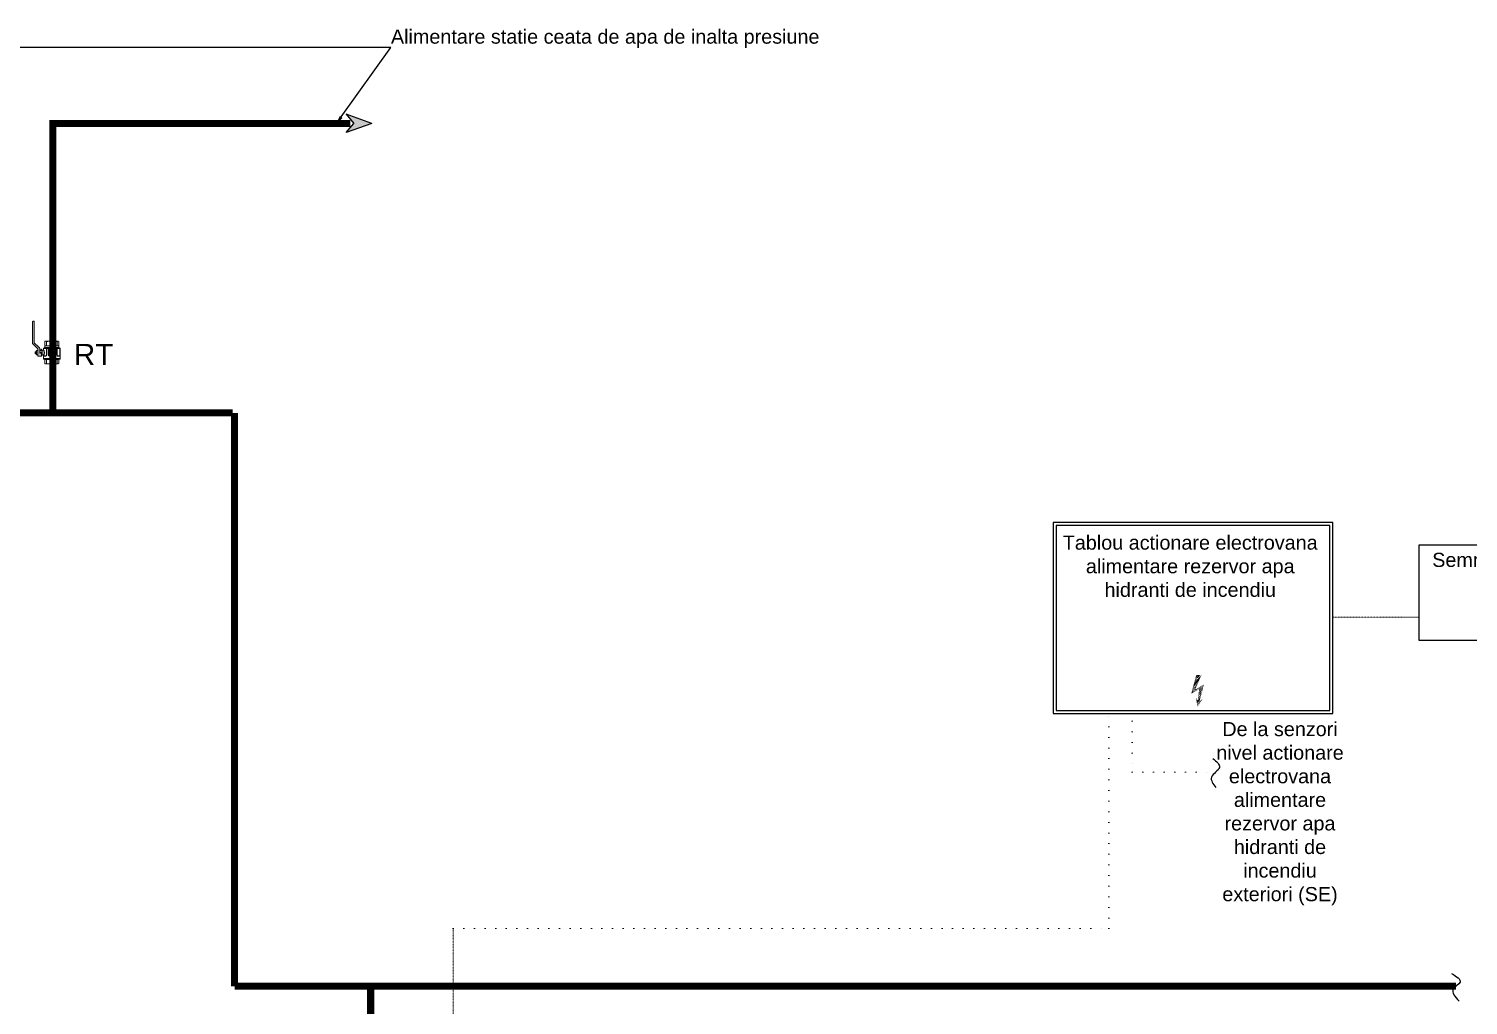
# Model space of a CAD drawing. Extents: x -6531732 to 89637, y -8915 to 32458.
# Drawn here: x 19345 to 29517, y 23799 to 30701 of the extents above; entities that cross this region are included whole.
import ezdxf
from ezdxf import colors
from ezdxf.entities.mleader import LeaderData, LeaderLine
from ezdxf.math import Vec2, Vec3

# ---------------------------------------------------------------- set-up
doc = ezdxf.new("R2010")
doc.units = 0
doc.linetypes.add('ACAD_ISO07W100', pattern=[3, 0, -3])
for name, color, linetype, lineweight in [('SAN-MC-Circuit_Informatii', 83, 'ACAD_ISO07W100', 25), ('SAN-MC-COLD WATER', 5, 'Continuous', 30), ('SAN-MC-VALVE', 7, 'Continuous', 5)]:
    doc.layers.add(name, color=color, linetype=linetype, lineweight=lineweight)
doc.layers.add('SAN-MC-TEXT', color=7, linetype='Continuous')
doc.styles.add('MC-1_la_050', font='arial.ttf', dxfattribs={"height": 0.1})
doc.styles.get("Standard").update_dxf_attribs({"font": 'arial.ttf'})

# ---------------------------------------------------------------- blocks, each defined once
blk = doc.blocks.new('Robinet Sfera')
at = {"layer": 'SAN-MC-VALVE'}
h = blk.add_hatch(color=1, dxfattribs=at)
h.dxf.hatch_style = 1
h.paths.add_polyline_path([(116, 81), (117, 103), (116, 105), (116, 106), (115, 107), (114, 107), (113, 108), (112, 108), (63, 108), (61, 108), (59, 109), (20, 148), (19, 149), (17, 150), (-151, 150), (-155, 148), (-156, 145), (-156, 137), (8, 137), (10, 137), (12, 136), (14, 135), (15, 134), (42, 102), (46, 98), (47, 97), (50, 96), (53, 95), (57, 94), (60, 94), (93, 94), (93, 81)])
at = {"layer": 'SAN-MC-VALVE', "linetype": 'Continuous'}
for p, q in [((-156, 137), (-156, 145)), ((-156, 137), (-156, 138)), ((8, 137), (-156, 137)), ((17, 150), (-151, 150)), ((15, 134), (42, 102)), ((59, 109), (20, 148)), ((72, 110), (72, 116)), ((77, 120), (89, 120)), ((81, 123), (79, 123)), ((79, 120), (79, 123)), ((79, 123), (89, 123)), ((79, 120), (80, 121)), ((79, 120), (79, 121)), ((79, 121), (79, 120)), ((80, 120), (82, 121)), ((80, 121), (80, 120)), ((81, 123), (81, 129)), ((81, 129), (89, 129)), ((82, 120), (85, 121)), ((82, 121), (82, 120)), ((85, 121), (85, 120)), ((85, 120), (89, 121)), ((96, 129), (89, 129)), ((89, 123), (89, 128)), ((99, 123), (89, 123)), ((89, 120), (92, 121)), ((89, 121), (89, 120)), ((100, 120), (89, 120)), ((92, 120), (95, 121)), ((92, 121), (92, 120)), ((95, 120), (97, 121)), ((95, 121), (95, 120)), ((96, 123), (96, 129)), ((96, 123), (99, 123)), ((97, 120), (99, 121)), ((97, 121), (97, 120)), ((99, 121), (99, 123)), ((99, 120), (99, 121)), ((99, 120), (99, 121)), ((99, 120), (99, 121)), ((99, 121), (99, 120)), ((105, 110), (105, 116)), ((0, 51), (2, 55)), ((0, 51), (0, -51)), ((47, 55), (2, 55)), ((2, 42), (36, 42)), ((36, 0), (2, 0)), ((36, 55), (36, 0)), ((36, -55), (36, 0)), ((57, 65), (47, 55)), ((47, 55), (47, 0)), ((47, -55), (47, 0)), ((68, 64), (55, 64)), ((55, 64), (55, 39)), ((109, 41), (55, 41)), ((109, 39), (55, 39)), ((109, 26), (55, 26)), ((55, 26), (55, 0)), ((109, 24), (55, 24)), ((55, -26), (55, 0)), ((68, 65), (57, 65)), ((57, 39), (57, 26)), ((93, 94), (60, 94)), ((61, 94), (61, 81)), ((61, 81), (72, 81)), ((89, 108), (63, 108)), ((69, 65), (69, 74)), ((71, 75), (89, 75)), ((72, 75), (72, 94)), ((85, 76), (85, 86)), ((93, 76), (85, 76)), ((86, 87), (92, 87)), ((92, 81), (86, 81)), ((112, 108), (89, 108)), ((107, 75), (89, 75)), ((93, 81), (93, 94)), ((93, 76), (93, 86)), ((116, 81), (93, 81)), ((106, 75), (106, 81)), ((108, 65), (108, 74)), ((134, 65), (110, 65)), ((110, 64), (110, 64)), ((114, 61), (114, 46)), ((114, 20), (114, 0)), ((114, -20), (114, 0)), ((115, 61), (115, 46)), ((115, 20), (115, 0)), ((115, -20), (115, 0)), ((116, 94), (117, 94)), ((116, 94), (116, 81)), ((117, 94), (117, 103)), ((134, 61), (134, 65)), ((134, 65), (134, 64)), ((134, 65), (134, 0)), ((134, 65), (138, 65)), ((134, 64), (134, 63)), ((134, 63), (134, 0)), ((134, -63), (134, 0)), ((134, 0), (134, -65)), ((138, 65), (141, 56)), ((138, 65), (138, 0)), ((138, -65), (138, 0)), ((141, -55), (141, 55)), ((173, 42), (141, 42)), ((173, 0), (141, 0)), ((142, 55), (173, 55)), ((175, 51), (173, 55)), ((175, 43), (175, -43)), ((0, -51), (2, -55)), ((2, -42), (36, -42)), ((47, -55), (2, -55)), ((57, -65), (47, -55)), ((109, -24), (55, -24)), ((109, -26), (55, -26)), ((109, -39), (55, -39)), ((55, -64), (55, -39)), ((109, -41), (55, -41)), ((110, -64), (55, -64)), ((57, -39), (57, -26)), ((134, -65), (57, -65)), ((114, -61), (114, -46)), ((115, -61), (115, -46)), ((134, -65), (134, -62)), ((134, -64), (134, -63)), ((134, -65), (134, -64)), ((134, -65), (138, -65)), ((138, -65), (141, -56)), ((173, -42), (141, -42)), ((142, -55), (173, -55)), ((175, -51), (173, -55))]:
    blk.add_line(p, q, dxfattribs=at)
at = {"layer": 'SAN-MC-VALVE'}
blk.add_line((175, 49), (175, -49), dxfattribs=at)
at = {"layer": 'SAN-MC-VALVE', "linetype": 'Continuous'}
for centre, radius, start, end in [((-151, 145), 4.67, 90, 180), ((8, 128), 9.33, 39.9999, 90), ((17, 145), 4.67, 45.0001, 90), ((77, 116), 4.67, 90, 180), ((84, 106), 17.3, 72.983, 107.017), ((85, 115), 14.2, 74.0201, 105.9799), ((93, 115), 14.2, 74.0201, 105.9799), ((94, 106), 17.4, 73.0712, 106.9288), ((100, 116), 4.67, 0, 90), ((10, 49), 10.3, 140.9211, 219.0789), ((98, 21), 98.2, 167.5816, 192.4184), ((98, -21), 98.2, 167.5816, 192.4184), ((60, 117), 23.3, 220, 270), ((63, 112), 4.67, 225.0004, 270), ((68, 67), 1.56, 270, 0), ((68, 65), 1.56, 270, 0), ((71, 74), 1.56, 90, 180), ((70, 110), 2.33, 270, 0), ((86, 86), 0.778, 90, 180), ((86, 82), 0.778, 180, 270), ((92, 86), 0.778, 0, 90), ((92, 82), 0.778, 270, 0), ((107, 110), 2.33, 180, 270), ((107, 74), 1.56, 0, 90), ((110, 67), 1.56, 180, 270), ((110, 65), 1.56, 180, 270), ((109, 46), 4.67, 270, 0), ((109, 46), 6.22, 270, 0), ((109, 20), 6.22, 0, 90), ((109, 20), 4.67, 0, 90), ((110, 61), 3.11, 0, 90), ((112, 103), 4.67, 0, 90), ((112, 61), 3.11, 0, 90), ((142, 57), 1.56, 195.0002, 270), ((164, 49), 10.5, 321.7703, 38.2297), ((74, 21), 101, 347.8706, 12.1294), ((74, -21), 101, 347.8706, 12.1294), ((10, -49), 10.3, 140.9211, 219.0789), ((109, -20), 6.22, 270, 0), ((109, -20), 4.67, 270, 0), ((109, -46), 6.22, 0, 90), ((109, -46), 4.67, 0, 90), ((110, -61), 3.11, 270, 0), ((112, -61), 3.11, 270, 0), ((112, -67), 3.11, 89.99999722523565, 90), ((142, -57), 1.56, 90, 164.9998), ((164, -49), 10.5, 321.7703, 38.2297)]:
    blk.add_arc(centre, radius, start, end, dxfattribs=at)
at = {"layer": 'SAN-MC-VALVE', "linetype": 'Continuous', "extrusion": (0, 0, -1)}
for centre, major_axis, ratio in [((89, 66), (-19.4, -0.8), 0.343041), ((89, 64), (-19.9, 0), 0.355391)]:
    blk.add_ellipse(centre, major_axis=major_axis, ratio=ratio, start_param=3.141593, end_param=6.283185, dxfattribs=at)

msp = doc.modelspace()

# ---------------------------------------------------------------- hatches: boundary and pattern name
at = {"layer": 'SAN-MC-TEXT'}
h = msp.add_hatch(color=256, dxfattribs=at)
h.paths.add_polyline_path([(21587, 30097), (21642, 30032), (21769, 30032)])
h.paths.add_polyline_path([(21769, 30032), (21642, 30032), (21587, 29967)])

# ---------------------------------------------------------------- linework, layer by layer
at = {"layer": 'SAN-MC-Circuit_Informatii', "linetype": 'ACAD_ISO07W100', "lineweight": 0, "ltscale": 0.025}
for p, q in [((28560, 26542), (29169, 26542)), ((22344, 22995), (22344, 24340))]:
    msp.add_line(p, q, dxfattribs=at)
at = {"layer": 'SAN-MC-Circuit_Informatii', "linetype": 'ACAD_ISO07W100', "lineweight": 0, "ltscale": 25}
for points in [[(22344, 24340), (26977, 24340), (26977, 25862)], [(27143, 25882), (27143, 25445), (27731, 25445)]]:
    msp.add_lwpolyline(points, dxfattribs=at)
at = {"layer": 'SAN-MC-COLD WATER', "const_width": 50}
for points in [[(19514, 27986), (19514, 30032), (21616, 30032)], [(20786, 27986), (7149, 27986)], [(20799, 23933), (20799, 27986)], [(29430, 23933), (20799, 23933)], [(21761, 23933), (21761, 22686)], [(29432, 23934), (27316, 23934)]]:
    msp.add_lwpolyline(points, dxfattribs=at)
at = {"layer": 'SAN-MC-TEXT'}
for p, q in [((21769, 30032), (21587, 30097)), ((21587, 30097), (21642, 30032)), ((21769, 30032), (21587, 29967)), ((21587, 29967), (21642, 30032))]:
    msp.add_line(p, q, dxfattribs=at)
for points in [[(28560, 25862), (28560, 27210), (26585, 27210), (26585, 25862)], [(28540, 25882), (28540, 27190), (26605, 27190), (26605, 25882)], [(29169, 26380), (30112, 26380), (30112, 27050), (29169, 27050)]]:
    msp.add_lwpolyline(points, close=True, dxfattribs=at)
at = {"layer": 'SAN-MC-TEXT', "linetype": 'Continuous', "const_width": 1.39}
for points in [[(27606, 25912), (27594, 25969), (27606, 25949), (27617, 26034), (27561, 26002), (27596, 26133), (27631, 26133), (27586, 26028), (27647, 26063), (27618, 25948), (27636, 25959), (27606, 25912)], [(27564, 26014), (27593, 26043)], [(27565, 26022), (27596, 26051)], [(27594, 26047), (27565, 26018)], [(27567, 26028), (27599, 26060)], [(27599, 26055), (27567, 26025)], [(27602, 26063), (27569, 26031)], [(27606, 26073), (27570, 26038)], [(27570, 26034), (27604, 26068)], [(27610, 26083), (27572, 26044)], [(27572, 26043), (27607, 26078)], [(27614, 26092), (27573, 26051)], [(27573, 26049), (27610, 26088)], [(27575, 26055), (27615, 26096)], [(27577, 26062), (27618, 26104)], [(27617, 26100), (27577, 26059)], [(27578, 26068), (27623, 26113)], [(27620, 26108), (27578, 26065)], [(27623, 26116), (27580, 26071)], [(27581, 26083), (27631, 26129)], [(27628, 26124), (27581, 26079)], [(27581, 26076), (27626, 26121)], [(27630, 26133), (27583, 26086)], [(27585, 26089), (27626, 26133)], [(27623, 26133), (27586, 26092)], [(27586, 26097), (27622, 26133)], [(27618, 26133), (27588, 26099)], [(27588, 26104), (27617, 26133)], [(27588, 26018), (27615, 26044)], [(27615, 26133), (27589, 26105)], [(27589, 26110), (27612, 26133)], [(27610, 26133), (27589, 26113)], [(27591, 26116), (27607, 26133)], [(27606, 26133), (27593, 26121)], [(27594, 26123), (27602, 26133)], [(27599, 26133), (27594, 26126)], [(27618, 26047), (27594, 26022)], [(27601, 26026), (27626, 26051)], [(27631, 26055), (27607, 26030)], [(27612, 26033), (27638, 26059)], [(27646, 26054), (27615, 26023)], [(27615, 26022), (27644, 26051)], [(27644, 26047), (27615, 26018)], [(27615, 26015), (27644, 26044)], [(27617, 26033), (27647, 26063)], [(27644, 26062), (27617, 26034)], [(27647, 26060), (27617, 26031)], [(27617, 26026), (27647, 26057)], [(27588, 26034), (27561, 26007)], [(27561, 26004), (27586, 26031)], [(27589, 26039), (27562, 26010)], [(27565, 26006), (27589, 26031)], [(27596, 26034), (27570, 26009)], [(27577, 26012), (27602, 26038)], [(27607, 26041), (27583, 26015)], [(27594, 25959), (27599, 25961)], [(27599, 25961), (27596, 25957)], [(27596, 25954), (27599, 25957)], [(27601, 25957), (27596, 25953)], [(27597, 25951), (27602, 25956)], [(27602, 25953), (27597, 25948)], [(27599, 25944), (27623, 25970)], [(27623, 25967), (27599, 25943)], [(27599, 25940), (27622, 25964)], [(27622, 25961), (27599, 25938)], [(27599, 25936), (27620, 25957)], [(27599, 25946), (27604, 25953)], [(27618, 25953), (27601, 25935)], [(27618, 25949), (27601, 25932)], [(27601, 25930), (27618, 25948)], [(27602, 25925), (27636, 25957)], [(27602, 25924), (27631, 25953)], [(27626, 25953), (27602, 25928)], [(27626, 25946), (27602, 25922)], [(27607, 25969), (27630, 25989)], [(27628, 25986), (27607, 25967)], [(27607, 25964), (27626, 25983)], [(27626, 25980), (27607, 25961)], [(27607, 25957), (27626, 25977)], [(27625, 25973), (27607, 25954)], [(27609, 25975), (27631, 25998)], [(27631, 25994), (27609, 25972)], [(27610, 25993), (27636, 26017)], [(27636, 26014), (27610, 25989)], [(27610, 25986), (27634, 26010)], [(27633, 26007), (27610, 25983)], [(27610, 25981), (27633, 26004)], [(27631, 26001), (27610, 25977)], [(27639, 26026), (27612, 26001)], [(27612, 25998), (27638, 26023)], [(27638, 26020), (27612, 25994)], [(27641, 26034), (27614, 26006)], [(27614, 26004), (27639, 26031)], [(27642, 26039), (27615, 26012)], [(27615, 26010), (27642, 26038)], [(27602, 25919), (27622, 25938)], [(27617, 25932), (27602, 25917)], [(27604, 25916), (27612, 25924)]]:
    msp.add_lwpolyline(points, dxfattribs=at)
at = {"layer": 'SAN-MC-TEXT'}
for points in [[(27713, 25543), (27759, 25480), (27703, 25411), (27734, 25338)], [(29400, 24023), (29460, 23962), (29412, 23914), (29453, 23827)]]:
    msp.add_spline(points, degree=3, dxfattribs=at)

# ---------------------------------------------------------------- block references
at = {"layer": 'SAN-MC-VALVE', "xscale": -0.9075000000000002, "yscale": 0.9075000000000002, "zscale": 0.9075000000000002, "rotation": 90}
msp.add_blockref('Robinet Sfera', (19507, 28492), dxfattribs=at)

# ---------------------------------------------------------------- texts
at = {"layer": 'SAN-MC-TEXT'}
for s, insert, char_height, width, attachment_point in [('\\A1;RT', (19663, 28474), 150, 1266.86, 1), ('\\A1;\\pxqc;Tablou actionare electrovana alimentare rezervor apa hidranti de incendiu', (26590, 27119), 100, 1925.48, 1), ('Semnalizare acustica', (29263, 26997), 100, 1266.86, 1), ('\\A1;\\pxqc;De la senzori nivel actionare electrovana alimentare rezervor apa hidranti de incendiu exteriori (SE)', (28642, 25801), 100, 909.61, 3)]:
    msp.add_mtext(s, dxfattribs=dict(at, insert=insert, char_height=char_height, width=width, attachment_point=attachment_point))

# ---------------------------------------------------------------- leaders
ml = msp.add_multileader_mtext('Standard', dxfattribs=at)
ml.set_content('Alimentare statie ceata de apa de inalta presiune ', color=256, style='MC-1_la_050')
ml.set_leader_properties()
ml.build(insert=Vec2(0, 0))
ml.multileader.update_dxf_attribs({"text_left_attachment_type": 6, "text_right_attachment_type": 6, "dogleg_length": 0.005, "arrow_head_size": 75})
ctx = ml.context
ctx.base_point, ctx.char_height, ctx.arrow_head_size, ctx.landing_gap_size, ctx.plane_origin = Vec3(21904, 30568, -572), 100, 75, 0, Vec3(31876, 28320, -572)
ctx.left_attachment, ctx.right_attachment = 6, 6
notes = []
notes.append((ctx, [(1, (1, 1, 0), (21904, 30568, -572), (1, 0), 0.005, [(0, [(21509, 30017, -572)], 0, [])])]))
ctx.mtext.insert, ctx.mtext.width, ctx.mtext.flow_direction = Vec3(21904, 30696, -572), 4715.26, 5
for ctx, leaders in notes:
    for number, flags, end, landing, length, lines in leaders:
        leader = LeaderData()
        leader.index, (leader.has_last_leader_line, leader.has_dogleg_vector, leader.attachment_direction) = number, flags
        leader.last_leader_point, leader.dogleg_vector, leader.dogleg_length = Vec3(end), Vec3(landing), length
        for number, points, colour, breaks in lines:
            line = LeaderLine()
            line.index, line.vertices, line.color, line.breaks = number, Vec3.list(points), colors.encode_raw_color(colour), breaks
            leader.lines.append(line)
        ctx.leaders.append(leader)

doc.saveas('drawing.dxf')
